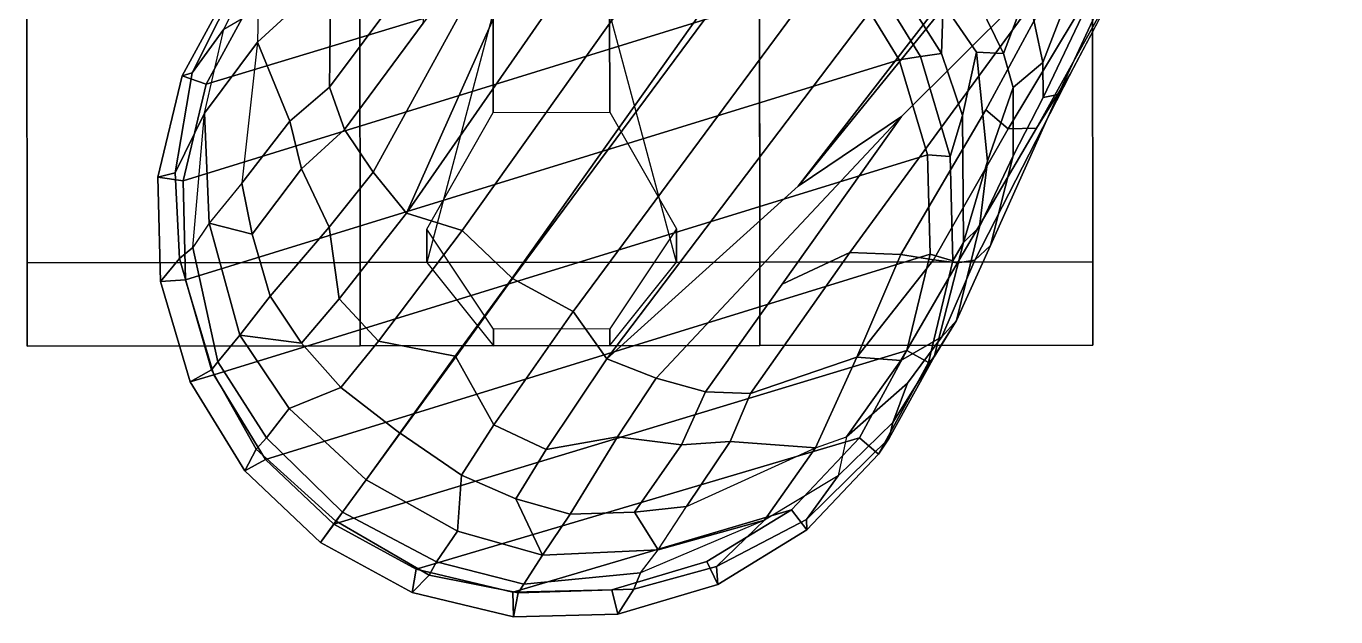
# Model space of a CAD drawing. Extents: x -14.5 to 14.5, y -12.2 to 16.5.
# Drawn here: x -9.344 to -6.735, y -12.202 to -11.026 of the extents above; entities that cross this region are included whole.
import ezdxf

# ---------------------------------------------------------------- set-up
doc = ezdxf.new("R2010")
doc.units = 0
doc.header["$MEASUREMENT"] = 0
doc.layers.add('BASE', color=253, linetype='Continuous')
doc.layers.add('CASTER', color=251, linetype='Continuous')

msp = doc.modelspace()

# ---------------------------------------------------------------- linework, layer by layer
at = {"layer": 'BASE'}
for points in [[(-1.8033, -1.2577, 6.9168), (-8.3773, -10.9296, 4.4664), (-8.5862, -11.3984, 4.3934), (-1.6116, -1.3749, 7.0339)], [(-1.4545, -1.5802, 7.085), (-1.6116, -1.3749, 7.0339), (-8.5862, -11.3984, 4.3934), (-8.4755, -11.433, 4.4344)], [(-1.371, -1.6782, 7.0973), (-1.4545, -1.5802, 7.085), (-8.4755, -11.433, 4.4344), (-8.3759, -11.5274, 4.4405)], [(-8.3749, -11.5281, 4.4405), (-1.1724, -1.8225, 7.0973), (-1.371, -1.6782, 7.0973), (-8.3759, -11.5274, 4.4405)], [(-8.3749, -11.5281, 4.4405), (-8.2543, -11.5937, 4.4344), (-1.0534, -1.8716, 7.085), (-1.1724, -1.8225, 7.0973)], [(-8.2543, -11.5937, 4.4344), (-8.1873, -11.6883, 4.3934), (-0.8096, -1.9576, 7.0339), (-1.0534, -1.8716, 7.085)], [(-0.8096, -1.9576, 7.0339), (-8.1873, -11.6883, 4.3934), (-7.8059, -11.3448, 4.4664), (-0.6389, -2.1037, 6.9168)], [(-7.8059, -11.3448, 4.4664), (-6.6136, -9.88, 4.8039), (-0.7023, -2.2485, 6.8442), (-0.6389, -2.1037, 6.9168)], [(-7.6, -11.2061, 4.4678), (-7.2515, -10.8585, 4.511), (-6.6136, -9.88, 4.8039), (-7.8059, -11.3448, 4.4664)], [(-8.653, -11.3168, 4.3529), (-8.3091, -10.6909, 4.4678), (-8.553, -11.0202, 4.3688), (-8.7095, -11.2318, 4.2966)], [(-8.5862, -11.3984, 4.3934), (-8.3773, -10.9296, 4.4664), (-8.3091, -10.6909, 4.4678), (-8.653, -11.3168, 4.3529)], [(-8.8912, -10.968, 2.7306), (-8.008, -10.7063, 2.7306), (-7.8435, -10.7957, 2.7306), (-8.9854, -11.1415, 2.7306)], [(-7.0693, -10.7016, 4.4919), (-7.2515, -10.8585, 4.511), (-7.4321, -11.1923, 4.3836), (-7.388, -11.2306, 4.2999)], [(-7.1461, -10.8952, 4.3338), (-7.0693, -10.7016, 4.4919), (-7.388, -11.2306, 4.2999), (-7.3313, -11.2288, 4.1903)], [(-7.2448, -10.9072, 3.8619), (-7.3183, -11.0985, 3.7763), (-7.3494, -10.9541, 3.5784), (-7.2577, -10.7428, 3.667)], [(-7.6482, -10.7739, 3.2008), (-7.5173, -10.9812, 3.2407), (-7.5203, -11.0803, 3.1397), (-7.6454, -10.8836, 3.0837)], [(-9.0315, -11.3336, 2.7306), (-8.9854, -11.1415, 2.7306), (-7.8435, -10.7957, 2.7306), (-7.7077, -10.9245, 2.7306)], [(-8.5698, -10.7771, 4.2588), (-8.7369, -10.9236, 4.113), (-8.74, -11.1476, 4.2389), (-8.5345, -10.8724, 4.3404)], [(-7.0991, -10.8088, 4.3005), (-7.1461, -10.8952, 4.3338), (-7.3313, -11.2288, 4.1903), (-7.2642, -11.1214, 4.1665)], [(-8.8827, -10.8956, 3.6312), (-8.9504, -11.0319, 3.66), (-8.8818, -10.9922, 3.8579), (-8.8175, -10.8439, 3.7905)], [(-8.8818, -10.9922, 3.8579), (-8.8834, -11.058, 3.9346), (-8.7369, -10.9236, 4.113), (-8.7704, -10.8425, 3.9463)], [(-7.3494, -10.9541, 3.5784), (-7.3969, -11.0803, 3.4998), (-7.4629, -10.9455, 3.3488), (-7.395, -10.8399, 3.4417)], [(-8.7095, -11.2318, 4.2966), (-8.553, -11.0202, 4.3688), (-8.5345, -10.8724, 4.3404), (-8.74, -11.1476, 4.2389)], [(-7.6, -11.2061, 4.4678), (-7.8378, -11.5398, 4.3688), (-7.703, -11.4765, 4.3404), (-7.2515, -10.8585, 4.511)], [(-7.6014, -11.4807, 4.2588), (-7.4321, -11.1923, 4.3836), (-7.2515, -10.8585, 4.511), (-7.703, -11.4765, 4.3404)], [(-7.1771, -10.873, 4.126), (-7.318, -11.1678, 3.8767), (-7.3183, -11.0985, 3.7763), (-7.2448, -10.9072, 3.8619)], [(-7.1771, -10.873, 4.126), (-7.1821, -10.9337, 4.1782), (-7.2884, -11.1617, 4.0725), (-7.318, -11.1678, 3.8767)], [(-8.91, -10.9123, 3.4638), (-9.0135, -11.1191, 3.4738), (-8.9504, -11.0319, 3.66), (-8.8827, -10.8956, 3.6312)], [(-7.6711, -10.9089, 2.765), (-7.6454, -10.8836, 3.0837), (-7.5203, -11.0803, 3.1397), (-7.5625, -11.0862, 2.765)], [(-8.9339, -10.942, 2.765), (-9.0331, -11.1247, 2.765), (-9.0135, -11.1191, 3.4738), (-8.91, -10.9123, 3.4638)], [(-9.0315, -11.3336, 2.7306), (-7.7077, -10.9245, 2.7306), (-7.6045, -11.0929, 2.7306), (-9.0264, -11.531, 2.7306)], [(-8.8834, -11.058, 3.9346), (-8.8189, -11.2154, 4.1637), (-8.74, -11.1476, 4.2389), (-8.7369, -10.9236, 4.113)], [(-7.6045, -11.0929, 2.7306), (-7.7077, -10.9245, 2.7306), (-7.6711, -10.9089, 2.765), (-7.5625, -11.0862, 2.765)], [(-9.0331, -11.1247, 2.765), (-8.9339, -10.942, 2.765), (-8.8912, -10.968, 2.7306), (-8.9854, -11.1415, 2.7306)], [(-7.4506, -11.0778, 3.3574), (-7.5173, -10.9812, 3.2407), (-7.4629, -10.9455, 3.3488), (-7.3969, -11.0803, 3.4998)], [(-7.3494, -10.9541, 3.5784), (-7.3183, -11.0985, 3.7763), (-7.3774, -11.1479, 3.5837), (-7.3969, -11.0803, 3.4998)], [(-7.1821, -10.9337, 4.1782), (-7.1816, -10.9651, 4.2335), (-7.2642, -11.1214, 4.1665), (-7.2884, -11.1617, 4.0725)], [(-7.5173, -10.9812, 3.2407), (-7.4506, -11.0778, 3.3574), (-7.4788, -11.2037, 3.2058), (-7.5203, -11.0803, 3.1397)], [(-8.989, -11.1989, 3.77), (-8.9504, -11.0319, 3.66), (-8.8818, -10.9922, 3.8579), (-8.8834, -11.058, 3.9346)], [(-9.0135, -11.1191, 3.4738), (-9.0472, -11.3182, 3.5948), (-8.989, -11.1989, 3.77), (-8.9504, -11.0319, 3.66)], [(-8.9792, -11.4184, 3.9203), (-8.989, -11.1989, 3.77), (-8.8834, -11.058, 3.9346), (-8.9146, -11.3384, 4.0437)], [(-8.8834, -11.058, 3.9346), (-8.9146, -11.3384, 4.0437), (-8.8189, -11.2154, 4.1637), (-8.8834, -11.058, 3.9346)], [(-7.5484, -11.2823, 2.7306), (-7.6045, -11.0929, 2.7306), (-7.5625, -11.0862, 2.765), (-7.5035, -11.2854, 2.765)], [(-7.5203, -11.0803, 3.1397), (-7.4788, -11.2037, 3.2058), (-7.5035, -11.2854, 2.765), (-7.5625, -11.0862, 2.765)], [(-7.429, -11.295, 3.4288), (-7.4766, -11.4565, 3.2118), (-7.4788, -11.2037, 3.2058), (-7.4506, -11.0778, 3.3574)], [(-7.429, -11.295, 3.4288), (-7.4506, -11.0778, 3.3574), (-7.3969, -11.0803, 3.4998), (-7.3774, -11.1479, 3.5837)], [(-8.9703, -11.7203, 2.7306), (-9.0264, -11.531, 2.7306), (-7.6045, -11.0929, 2.7306), (-7.5484, -11.2823, 2.7306)], [(-7.3774, -11.1479, 3.5837), (-7.3183, -11.0985, 3.7763), (-7.318, -11.1678, 3.8767), (-7.3775, -11.2839, 3.6996)], [(-9.0816, -11.3268, 2.765), (-9.0472, -11.3182, 3.5948), (-9.0135, -11.1191, 3.4738), (-9.0331, -11.1247, 2.765)], [(-9.0816, -11.3268, 2.765), (-9.0331, -11.1247, 2.765), (-8.9854, -11.1415, 2.7306), (-9.0315, -11.3336, 2.7306)], [(-7.3313, -11.2288, 4.1903), (-7.4889, -11.4972, 4.0756), (-7.4539, -11.4919, 3.991), (-7.2642, -11.1214, 4.1665)], [(-7.2642, -11.1214, 4.1665), (-7.4539, -11.4919, 3.991), (-7.4231, -11.4626, 3.9255), (-7.2884, -11.1617, 4.0725)], [(-8.7095, -11.2318, 4.2966), (-8.74, -11.1476, 4.2389), (-8.8189, -11.2154, 4.1637), (-8.7953, -11.3098, 4.2228)], [(-7.3775, -11.2839, 3.6996), (-7.4447, -11.4257, 3.4373), (-7.429, -11.295, 3.4288), (-7.3774, -11.1479, 3.5837)], [(-7.2884, -11.1617, 4.0725), (-7.4231, -11.4626, 3.9255), (-7.3775, -11.2839, 3.6996), (-7.318, -11.1678, 3.8767)], [(-7.4321, -11.1923, 4.3836), (-7.6014, -11.4807, 4.2588), (-7.5363, -11.4912, 4.17), (-7.388, -11.2306, 4.2999)], [(-9.0472, -11.3182, 3.5948), (-9.0387, -11.4888, 3.6908), (-9.0118, -11.4664, 3.8224), (-8.989, -11.1989, 3.77)], [(-9.0118, -11.4664, 3.8224), (-8.989, -11.1989, 3.77), (-8.9792, -11.4184, 3.9203), (-9.0118, -11.4664, 3.8224)], [(-8.8937, -11.4403, 4.0963), (-8.7953, -11.3098, 4.2228), (-8.8189, -11.2154, 4.1637), (-8.9146, -11.3384, 4.0437)], [(-8.089, -11.7265, 4.3529), (-7.6, -11.2061, 4.4678), (-7.8059, -11.3448, 4.4664), (-8.1873, -11.6883, 4.3934)], [(-7.9906, -11.7541, 4.2966), (-7.8378, -11.5398, 4.3688), (-7.6, -11.2061, 4.4678), (-8.089, -11.7265, 4.3529)], [(-7.5035, -11.2854, 2.765), (-7.4788, -11.2037, 3.2058), (-7.4766, -11.4565, 3.2118), (-7.498, -11.4932, 2.765)], [(-8.7095, -11.2318, 4.2966), (-8.7953, -11.3098, 4.2228), (-8.7404, -11.4264, 4.2837), (-8.653, -11.3168, 4.3529)], [(-7.388, -11.2306, 4.2999), (-7.5363, -11.4912, 4.17), (-7.4889, -11.4972, 4.0756), (-7.3313, -11.2288, 4.1903)], [(-8.9703, -11.7203, 2.7306), (-7.5484, -11.2823, 2.7306), (-7.5433, -11.4797, 2.7306), (-8.8671, -11.8887, 2.7306)], [(-7.5433, -11.4797, 2.7306), (-7.5484, -11.2823, 2.7306), (-7.5035, -11.2854, 2.765), (-7.498, -11.4932, 2.765)], [(-7.3775, -11.2839, 3.6996), (-7.4231, -11.4626, 3.9255), (-7.4909, -11.6118, 3.6038), (-7.4447, -11.4257, 3.4373)], [(-7.4766, -11.4565, 3.2118), (-7.429, -11.295, 3.4288), (-7.4447, -11.4257, 3.4373), (-7.4766, -11.4565, 3.2118)], [(-9.0816, -11.3268, 2.765), (-9.0762, -11.5345, 2.765), (-9.0387, -11.4888, 3.6908), (-9.0472, -11.3182, 3.5948)], [(-8.8937, -11.4403, 4.0963), (-8.8577, -11.5637, 4.1359), (-8.7404, -11.4264, 4.2837), (-8.7953, -11.3098, 4.2228)], [(-8.5862, -11.3984, 4.3934), (-8.653, -11.3168, 4.3529), (-8.7404, -11.4264, 4.2837), (-8.7207, -11.569, 4.2812)], [(-9.0762, -11.5345, 2.765), (-9.0816, -11.3268, 2.765), (-9.0315, -11.3336, 2.7306), (-9.0264, -11.531, 2.7306)], [(-8.8937, -11.4403, 4.0963), (-8.9146, -11.3384, 4.0437), (-8.9792, -11.4184, 3.9203), (-8.8937, -11.4403, 4.0963)], [(-8.5862, -11.3984, 4.3934), (-8.7207, -11.569, 4.2812), (-8.6418, -11.6531, 4.3086), (-8.4755, -11.433, 4.4344)], [(-9.0118, -11.4664, 3.8224), (-8.962, -11.6944, 3.8388), (-8.9182, -11.6412, 4.0016), (-8.9792, -11.4184, 3.9203)], [(-8.8937, -11.4403, 4.0963), (-8.9792, -11.4184, 3.9203), (-8.9182, -11.6412, 4.0016), (-8.8577, -11.5637, 4.1359)], [(-8.7954, -11.6568, 4.1762), (-8.7207, -11.569, 4.2812), (-8.7404, -11.4264, 4.2837), (-8.8577, -11.5637, 4.1359)], [(-7.4909, -11.6118, 3.6038), (-7.5354, -11.6844, 3.3343), (-7.4766, -11.4565, 3.2118), (-7.4447, -11.4257, 3.4373)], [(-8.6418, -11.6531, 4.3086), (-8.4892, -11.6832, 4.3665), (-8.3759, -11.5274, 4.4405), (-8.4755, -11.433, 4.4344)], [(-9.0118, -11.4664, 3.8224), (-9.0387, -11.4888, 3.6908), (-8.9749, -11.7102, 3.7502), (-8.962, -11.6944, 3.8388)], [(-7.9012, -11.757, 4.2389), (-7.703, -11.4765, 4.3404), (-7.8378, -11.5398, 4.3688), (-7.9906, -11.7541, 4.2966)], [(-7.703, -11.4765, 4.3404), (-7.9012, -11.757, 4.2389), (-7.6891, -11.6849, 4.113), (-7.6014, -11.4807, 4.2588)], [(-7.4766, -11.4565, 3.2118), (-7.5354, -11.6844, 3.3343), (-7.5466, -11.6953, 2.765), (-7.498, -11.4932, 2.765)], [(-7.4539, -11.4919, 3.991), (-7.5197, -11.6443, 3.8167), (-7.4909, -11.6118, 3.6038), (-7.4231, -11.4626, 3.9255)], [(-9.0172, -11.7338, 2.765), (-8.9749, -11.7102, 3.7502), (-9.0387, -11.4888, 3.6908), (-9.0762, -11.5345, 2.765)], [(-8.7313, -12.0176, 2.7306), (-8.8671, -11.8887, 2.7306), (-7.5433, -11.4797, 2.7306), (-7.5894, -11.6718, 2.7306)], [(-7.6891, -11.6849, 4.113), (-7.5363, -11.4912, 4.17), (-7.6014, -11.4807, 4.2588), (-7.6891, -11.6849, 4.113)], [(-7.5363, -11.4912, 4.17), (-7.6891, -11.6849, 4.113), (-7.6017, -11.6917, 3.9463), (-7.4889, -11.4972, 4.0756)], [(-7.4539, -11.4919, 3.991), (-7.4889, -11.4972, 4.0756), (-7.6017, -11.6917, 3.9463), (-7.5197, -11.6443, 3.8167)], [(-7.5894, -11.6718, 2.7306), (-7.5433, -11.4797, 2.7306), (-7.498, -11.4932, 2.765), (-7.5466, -11.6953, 2.765)], [(-9.0172, -11.7338, 2.765), (-9.0762, -11.5345, 2.765), (-9.0264, -11.531, 2.7306), (-8.9703, -11.7203, 2.7306)], [(-8.3749, -11.5281, 4.4405), (-8.3759, -11.5274, 4.4405), (-8.4892, -11.6832, 4.3665), (-8.488, -11.684, 4.3665)], [(-8.2543, -11.5937, 4.4344), (-8.3749, -11.5281, 4.4405), (-8.488, -11.684, 4.3665), (-8.4123, -11.8199, 4.3086)], [(-8.7954, -11.6568, 4.1762), (-8.8577, -11.5637, 4.1359), (-8.9182, -11.6412, 4.0016), (-8.7954, -11.6568, 4.1762)], [(-8.7954, -11.6568, 4.1762), (-8.717, -11.7456, 4.2031), (-8.6418, -11.6531, 4.3086), (-8.7207, -11.569, 4.2812)], [(-8.2543, -11.5937, 4.4344), (-8.4123, -11.8199, 4.3086), (-8.308, -11.8689, 4.2812), (-8.1873, -11.6883, 4.3934)], [(-7.4909, -11.6118, 3.6038), (-7.6175, -11.8149, 3.6312), (-7.6249, -11.846, 3.4638), (-7.5354, -11.6844, 3.3343)], [(-7.6175, -11.8149, 3.6312), (-7.4909, -11.6118, 3.6038), (-7.5197, -11.6443, 3.8167), (-7.5884, -11.7369, 3.7905)], [(-8.962, -11.6944, 3.8388), (-8.8655, -11.8457, 3.8763), (-8.8202, -11.7874, 4.0499), (-8.9182, -11.6412, 4.0016)], [(-8.7954, -11.6568, 4.1762), (-8.9182, -11.6412, 4.0016), (-8.8202, -11.7874, 4.0499), (-8.717, -11.7456, 4.2031)], [(-8.6418, -11.6531, 4.3086), (-8.717, -11.7456, 4.2031), (-8.5998, -11.836, 4.2233), (-8.4892, -11.6832, 4.3665)], [(-7.6017, -11.6917, 3.9463), (-7.7096, -11.8438, 3.8579), (-7.5884, -11.7369, 3.7905), (-7.5197, -11.6443, 3.8167)], [(-8.7313, -12.0176, 2.7306), (-7.5894, -11.6718, 2.7306), (-7.6836, -11.8453, 2.7306), (-8.5668, -12.1069, 2.7306)], [(-8.5992, -11.8364, 4.2233), (-8.488, -11.684, 4.3665), (-8.4892, -11.6832, 4.3665), (-8.5998, -11.836, 4.2233)], [(-8.488, -11.684, 4.3665), (-8.5992, -11.8364, 4.2233), (-8.477, -11.9199, 4.2031), (-8.4123, -11.8199, 4.3086)], [(-8.308, -11.8689, 4.2812), (-8.1662, -11.8435, 4.2837), (-8.089, -11.7265, 4.3529), (-8.1873, -11.6883, 4.3934)], [(-7.6891, -11.6849, 4.113), (-7.9012, -11.757, 4.2389), (-7.9413, -11.8531, 4.1637), (-7.7717, -11.8657, 3.9346)], [(-7.6017, -11.6917, 3.9463), (-7.6891, -11.6849, 4.113), (-7.7717, -11.8657, 3.9346), (-7.7096, -11.8438, 3.8579)], [(-7.6836, -11.8453, 2.7306), (-7.5894, -11.6718, 2.7306), (-7.5466, -11.6953, 2.765), (-7.6457, -11.8779, 2.765)], [(-7.5466, -11.6953, 2.765), (-7.5354, -11.6844, 3.3343), (-7.6249, -11.846, 3.4638), (-7.6457, -11.8779, 2.765)], [(-9.0172, -11.7338, 2.765), (-8.9086, -11.911, 2.765), (-8.8861, -11.8679, 3.6867), (-8.9749, -11.7102, 3.7502)], [(-8.962, -11.6944, 3.8388), (-8.9749, -11.7102, 3.7502), (-8.8861, -11.8679, 3.6867), (-8.8655, -11.8457, 3.8763)], [(-8.9086, -11.911, 2.765), (-9.0172, -11.7338, 2.765), (-8.9703, -11.7203, 2.7306), (-8.8671, -11.8887, 2.7306)], [(-8.089, -11.7265, 4.3529), (-8.1662, -11.8435, 4.2837), (-8.0384, -11.8597, 4.2228), (-7.9906, -11.7541, 4.2966)], [(-7.5884, -11.7369, 3.7905), (-7.7096, -11.8438, 3.8579), (-7.7261, -11.9213, 3.66), (-7.6175, -11.8149, 3.6312)], [(-8.8202, -11.7874, 4.0499), (-8.6669, -11.9288, 4.0697), (-8.5998, -11.836, 4.2233), (-8.717, -11.7456, 4.2031)], [(-8.0384, -11.8597, 4.2228), (-7.9413, -11.8531, 4.1637), (-7.9012, -11.757, 4.2389), (-7.9906, -11.7541, 4.2966)], [(-8.8202, -11.7874, 4.0499), (-8.8655, -11.8457, 3.8763), (-8.7138, -11.9933, 3.883), (-8.6669, -11.9288, 4.0697)], [(-7.6175, -11.8149, 3.6312), (-7.7261, -11.9213, 3.66), (-7.7896, -12.0084, 3.4738), (-7.6249, -11.846, 3.4638)], [(-8.5992, -11.8364, 4.2233), (-8.5998, -11.836, 4.2233), (-8.6669, -11.9288, 4.0697), (-8.6667, -11.9289, 4.0697)], [(-8.477, -11.9199, 4.2031), (-8.5992, -11.8364, 4.2233), (-8.6667, -11.9289, 4.0697), (-8.4849, -12.031, 4.0499)], [(-8.308, -11.8689, 4.2812), (-8.4123, -11.8199, 4.3086), (-8.477, -11.9199, 4.2031), (-8.3684, -11.9671, 4.1762)], [(-8.2605, -11.9976, 4.1359), (-8.1662, -11.8435, 4.2837), (-8.308, -11.8689, 4.2812), (-8.3684, -11.9671, 4.1762)], [(-8.0384, -11.8597, 4.2228), (-8.1662, -11.8435, 4.2837), (-8.2605, -11.9976, 4.1359), (-8.1321, -11.9936, 4.0963)], [(-7.7717, -11.8657, 3.9346), (-7.7096, -11.8438, 3.8579), (-7.7261, -11.9213, 3.66), (-7.873, -12.0096, 3.77)], [(-8.7578, -12.0541, 2.765), (-8.7268, -12.0112, 3.7709), (-8.8861, -11.8679, 3.6867), (-8.9086, -11.911, 2.765)], [(-8.8861, -11.8679, 3.6867), (-8.7268, -12.0112, 3.7709), (-8.7138, -11.9933, 3.883), (-8.8655, -11.8457, 3.8763)], [(-8.3747, -12.153, 2.7306), (-8.5668, -12.1069, 2.7306), (-7.6836, -11.8453, 2.7306), (-7.8196, -11.9886, 2.7306)], [(-8.0287, -11.9821, 4.0437), (-7.9413, -11.8531, 4.1637), (-8.0384, -11.8597, 4.2228), (-8.1321, -11.9936, 4.0963)], [(-8.0287, -11.9821, 4.0437), (-7.7717, -11.8657, 3.9346), (-7.873, -12.0096, 3.77), (-8.0848, -12.0682, 3.9203)], [(-7.7717, -11.8657, 3.9346), (-7.9413, -11.8531, 4.1637), (-8.0287, -11.9821, 4.0437), (-7.7717, -11.8657, 3.9346)], [(-7.8196, -11.9886, 2.7306), (-7.6836, -11.8453, 2.7306), (-7.6457, -11.8779, 2.765), (-7.7888, -12.0287, 2.765)], [(-7.6249, -11.846, 3.4638), (-7.7896, -12.0084, 3.4738), (-7.7888, -12.0287, 2.765), (-7.6457, -11.8779, 2.765)], [(-8.7578, -12.0541, 2.765), (-8.9086, -11.911, 2.765), (-8.8671, -11.8887, 2.7306), (-8.7313, -12.0176, 2.7306)], [(-8.477, -11.9199, 4.2031), (-8.4849, -12.031, 4.0499), (-8.3156, -12.079, 4.0016), (-8.3684, -11.9671, 4.1762)], [(-7.7261, -11.9213, 3.66), (-7.873, -12.0096, 3.77), (-7.9685, -12.1019, 3.5948), (-7.7896, -12.0084, 3.4738)], [(-8.7136, -11.9935, 3.883), (-8.6667, -11.9289, 4.0697), (-8.6669, -11.9288, 4.0697), (-8.7138, -11.9933, 3.883)], [(-8.6667, -11.9289, 4.0697), (-8.7136, -11.9935, 3.883), (-8.5264, -12.0921, 3.8763), (-8.4849, -12.031, 4.0499)], [(-8.3684, -11.9671, 4.1762), (-8.3156, -12.079, 4.0016), (-8.2605, -11.9976, 4.1359), (-8.3684, -11.9671, 4.1762)], [(-8.7136, -11.9935, 3.883), (-8.7138, -11.9933, 3.883), (-8.7268, -12.0112, 3.7709), (-8.7266, -12.0114, 3.7709)], [(-8.5264, -12.0921, 3.8763), (-8.7136, -11.9935, 3.883), (-8.7266, -12.0114, 3.7709), (-8.5411, -12.1186, 3.6867)], [(-8.3747, -12.153, 2.7306), (-7.8196, -11.9886, 2.7306), (-7.9879, -12.0918, 2.7306), (-8.1773, -12.1479, 2.7306)], [(-8.2605, -11.9976, 4.1359), (-8.3156, -12.079, 4.0016), (-8.0848, -12.0682, 3.9203), (-8.1321, -11.9936, 4.0963)], [(-8.1321, -11.9936, 4.0963), (-8.0848, -12.0682, 3.9203), (-8.0287, -11.9821, 4.0437), (-8.1321, -11.9936, 4.0963)], [(-7.9879, -12.0918, 2.7306), (-7.8196, -11.9886, 2.7306), (-7.7888, -12.0287, 2.765), (-7.966, -12.1373, 2.765)], [(-8.7578, -12.0541, 2.765), (-8.7266, -12.0114, 3.7709), (-8.7268, -12.0112, 3.7709), (-8.7578, -12.0541, 2.765)], [(-8.5751, -12.1532, 2.765), (-8.5411, -12.1186, 3.6867), (-8.7266, -12.0114, 3.7709), (-8.7578, -12.0541, 2.765)], [(-8.7313, -12.0176, 2.7306), (-8.5668, -12.1069, 2.7306), (-8.5751, -12.1532, 2.765), (-8.7578, -12.0541, 2.765)], [(-7.873, -12.0096, 3.77), (-8.1204, -12.114, 3.8224), (-8.1334, -12.1465, 3.6908), (-7.9685, -12.1019, 3.5948)], [(-8.1204, -12.114, 3.8224), (-8.0848, -12.0682, 3.9203), (-7.873, -12.0096, 3.77), (-8.1204, -12.114, 3.8224)], [(-7.7888, -12.0287, 2.765), (-7.7896, -12.0084, 3.4738), (-7.9685, -12.1019, 3.5948), (-7.966, -12.1373, 2.765)], [(-8.3156, -12.079, 4.0016), (-8.4849, -12.031, 4.0499), (-8.5264, -12.0921, 3.8763), (-8.3526, -12.1371, 3.8388)], [(-8.0848, -12.0682, 3.9203), (-8.3156, -12.079, 4.0016), (-8.3526, -12.1371, 3.8388), (-8.1204, -12.114, 3.8224)], [(-8.5264, -12.0921, 3.8763), (-8.5411, -12.1186, 3.6867), (-8.3637, -12.1543, 3.7502), (-8.3526, -12.1371, 3.8388)], [(-8.1773, -12.1479, 2.7306), (-7.9879, -12.0918, 2.7306), (-7.966, -12.1373, 2.765), (-8.1653, -12.1963, 2.765)], [(-7.9685, -12.1019, 3.5948), (-8.1334, -12.1465, 3.6908), (-8.1653, -12.1963, 2.765), (-7.966, -12.1373, 2.765)], [(-8.5668, -12.1069, 2.7306), (-8.3747, -12.153, 2.7306), (-8.3731, -12.2018, 2.765), (-8.5751, -12.1532, 2.765)], [(-8.3637, -12.1543, 3.7502), (-8.5411, -12.1186, 3.6867), (-8.5751, -12.1532, 2.765), (-8.3731, -12.2018, 2.765)], [(-8.3526, -12.1371, 3.8388), (-8.3637, -12.1543, 3.7502), (-8.1334, -12.1465, 3.6908), (-8.1204, -12.114, 3.8224)], [(-8.3747, -12.153, 2.7306), (-8.1773, -12.1479, 2.7306), (-8.1653, -12.1963, 2.765), (-8.3731, -12.2018, 2.765)], [(-8.1653, -12.1963, 2.765), (-8.1334, -12.1465, 3.6908), (-8.3637, -12.1543, 3.7502), (-8.3731, -12.2018, 2.765)]]:
    msp.add_3dface(points, dxfattribs=at)
at = {"layer": 'CASTER'}
for points in [[(-7.8825, -11.6617, 1.3295), (-8.6786, -11.6623, 1.3295), (-8.6807, -9.0086, 1.3295), (-7.8846, -9.008, 1.3295)], [(-8.5461, -11.4963, 1.9929), (-8.5461, -11.43, 2.9549), (-8.4136, -11.1977, 2.9549), (-8.4138, -10.9987, 2.4905)], [(-8.4138, -10.9987, 2.4905), (-8.4136, -11.1977, 2.9549), (-8.1814, -11.1975, 2.9549), (-8.1816, -10.9985, 2.4905)], [(-8.1816, -10.9985, 2.4905), (-8.1814, -11.1975, 2.9549), (-8.0485, -11.4296, 2.9549), (-8.0485, -11.496, 1.9929)], [(-8.4132, -11.6621, 1.3295), (-8.4133, -11.6289, 2.9549), (-8.5461, -11.43, 2.9549), (-8.5461, -11.4963, 1.9929)], [(-8.0485, -11.496, 1.9929), (-8.0485, -11.4296, 2.9549), (-8.1811, -11.6287, 2.9549), (-8.181, -11.6619, 1.3295)], [(-8.181, -11.6619, 1.3295), (-8.1811, -11.6287, 2.9549), (-8.4133, -11.6289, 2.9549), (-8.4132, -11.6621, 1.3295)]]:
    msp.add_3dface(points, dxfattribs=at)
for points, invisible_edges in [([(-9.344, -9.2081, 1.9929), (-9.3426, -10.9994, 0.1685), (-9.3422, -11.497, 0.6661), (-9.3436, -9.6725, 2.4905)], 5), ([(-8.6791, -10.9989, 0.1685), (-8.6805, -9.2076, 1.9929), (-8.6802, -9.672, 2.4905), (-8.6787, -11.4964, 0.6661)], 5), ([(-7.8844, -9.207, 1.9929), (-7.883, -10.9983, 0.1685), (-7.8826, -11.4958, 0.6661), (-7.884, -9.6714, 2.4905)], 5), ([(-7.2196, -10.9977, 0.1685), (-7.221, -9.2065, 1.9929), (-7.2206, -9.6709, 2.4905), (-7.2192, -11.4953, 0.6661)], 5), ([(-9.3436, -9.6725, 2.4905), (-9.3422, -11.497, 0.6661), (-9.342, -11.6628, 1.3295), (-9.3431, -10.336, 2.6564)], 5), ([(-8.6787, -11.4964, 0.6661), (-8.6802, -9.672, 2.4905), (-8.6796, -10.3354, 2.6564), (-8.6786, -11.6623, 1.3295)], 5), ([(-7.884, -9.6714, 2.4905), (-7.8826, -11.4958, 0.6661), (-7.8825, -11.6617, 1.3295), (-7.8835, -10.3348, 2.6564)], 5), ([(-7.2192, -11.4953, 0.6661), (-7.2206, -9.6709, 2.4905), (-7.2201, -10.3343, 2.6564), (-7.2191, -11.6612, 1.3295)], 5), ([(-9.3431, -10.336, 2.6564), (-9.342, -11.6628, 1.3295), (-9.3422, -11.497, 1.9929), (-9.3426, -10.9994, 2.4905)], 1), ([(-8.6786, -11.6623, 1.3295), (-8.6796, -10.3354, 2.6564), (-8.6791, -10.9989, 2.4905), (-8.6787, -11.4964, 1.9929)], 1), ([(-7.8835, -10.3348, 2.6564), (-7.8825, -11.6617, 1.3295), (-7.8826, -11.4958, 1.9929), (-7.883, -10.9983, 2.4905)], 1), ([(-7.2191, -11.6612, 1.3295), (-7.2201, -10.3343, 2.6564), (-7.2196, -10.9977, 2.4905), (-7.2192, -11.4953, 1.9929)], 1)]:
    msp.add_3dface(points, dxfattribs=dict(at, invisible_edges=invisible_edges))
at = {"layer": 'CASTER', "linetype": 'Continuous'}
for points in [[(-8.6787, -11.4964, 0.6661), (-9.3422, -11.497, 0.6661), (-9.3426, -10.9994, 0.1685), (-8.6791, -10.9989, 0.1685)], [(-8.6791, -10.9989, 2.4905), (-9.3426, -10.9994, 2.4905), (-9.3422, -11.497, 1.9929), (-8.6787, -11.4964, 1.9929)], [(-7.883, -10.9983, 2.4905), (-8.6791, -10.9989, 2.4905), (-8.6787, -11.4964, 1.9929), (-7.8826, -11.4958, 1.9929)], [(-7.2192, -11.4953, 0.6661), (-7.8826, -11.4958, 0.6661), (-7.883, -10.9983, 0.1685), (-7.2196, -10.9977, 0.1685)], [(-7.2196, -10.9977, 2.4905), (-7.883, -10.9983, 2.4905), (-7.8826, -11.4958, 1.9929), (-7.2192, -11.4953, 1.9929)], [(-8.6786, -11.6623, 1.3295), (-9.342, -11.6628, 1.3295), (-9.3422, -11.497, 0.6661), (-8.6787, -11.4964, 0.6661)], [(-8.6787, -11.4964, 1.9929), (-9.3422, -11.497, 1.9929), (-9.342, -11.6628, 1.3295), (-8.6786, -11.6623, 1.3295)], [(-7.8826, -11.4958, 1.9929), (-8.6787, -11.4964, 1.9929), (-8.6786, -11.6623, 1.3295), (-7.8825, -11.6617, 1.3295)], [(-7.2191, -11.6612, 1.3295), (-7.8825, -11.6617, 1.3295), (-7.8826, -11.4958, 0.6661), (-7.2192, -11.4953, 0.6661)], [(-7.2192, -11.4953, 1.9929), (-7.8826, -11.4958, 1.9929), (-7.8825, -11.6617, 1.3295), (-7.2191, -11.6612, 1.3295)]]:
    msp.add_3dface(points, dxfattribs=at)

doc.saveas('drawing.dxf')
